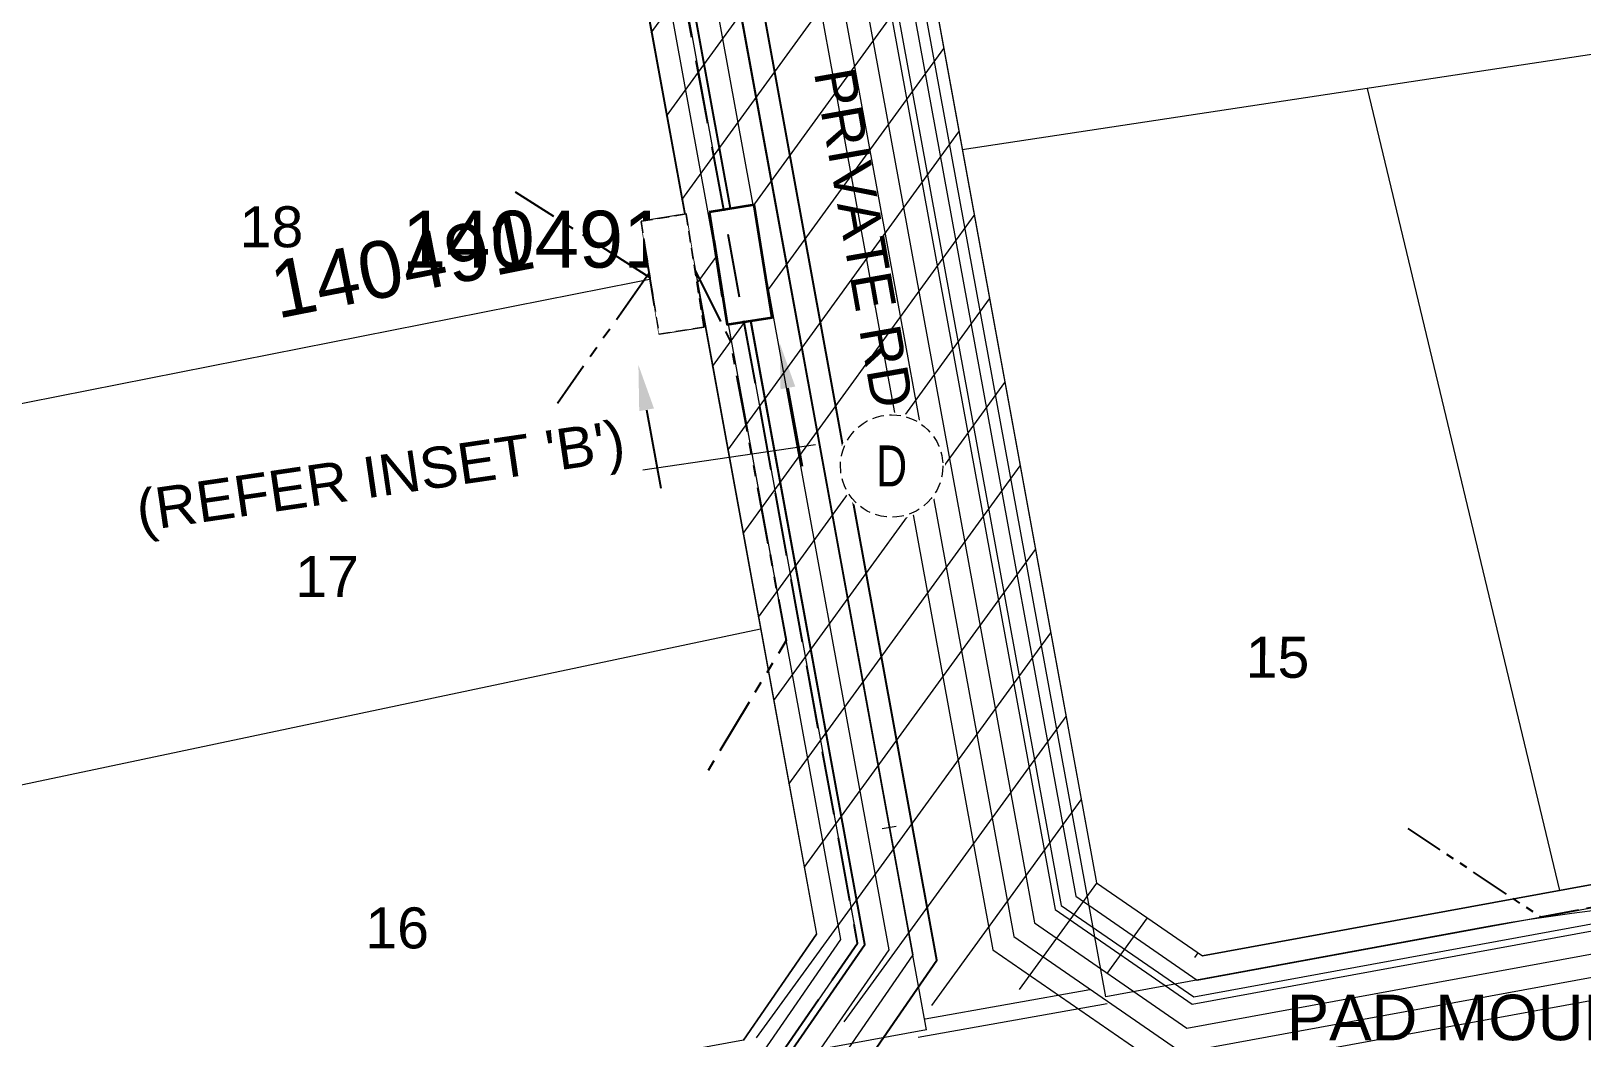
# Model space of a CAD drawing. Header units: metres. Extents: x 0 to 309348, y 0 to 6272736.
# Drawn here: x 308491.5 to 308559.6, y 6272039.9 to 6272084.1 of the extents above; entities that cross this region are included whole.
import ezdxf
from ezdxf import colors
from ezdxf.entities.mleader import LeaderData, LeaderLine
from ezdxf.enums import TextEntityAlignment as Align
from ezdxf.math import Vec2, Vec3

# ---------------------------------------------------------------- set-up
doc = ezdxf.new("R2010")
doc.units = ezdxf.units.M
for name, pattern in [('DASHED', [0.75, 0.5, -0.25]), ('IE Trench LV', [5.5, 4, -1.5]), ('PHANTOMX2', [5, 2.5, -0.5, 0.5, -0.5, 0.5, -0.5])]:
    doc.linetypes.add(name, pattern=pattern)
doc.layers.get('0').update_dxf_attribs({"color": 6})
doc.layers.add('_User Miscellaneous10', color=252, linetype='Continuous', lineweight=13, plot=False, transparency=0.85)
for name, color, linetype, lineweight in [('_User Miscellaneous5', 91, 'Continuous', 13), ('_User Miscellaneous6', 151, 'Continuous', 13), ('_User_HV_Exist', 1, 'Continuous', 35), ('_User_LV_Exist', 5, 'Continuous', 35), ('Cadastre Developer_SP_NEW', 92, 'Continuous', 15), ('Cadastre Easements_SP_NEW', 52, 'DASHED', 15), ('Cadastre Roads_SP_NEW', 214, 'Continuous', 15)]:
    doc.layers.add(name, color=color, linetype=linetype, lineweight=lineweight)
for name, color, linetype in [('Mains_LV_New_T84', 2, 'Cable x'), ('Services_SP_NEW_UG', 2, 'PHANTOMX2'), ('SupportsUG_SP_LV_NEW', 2, 'Continuous'), ('Trench_SP_NEW', 2, 'Continuous')]:
    doc.layers.add(name, color=color, linetype=linetype)
doc.styles.add('COLUMN_LABEL', font='arial.ttf', dxfattribs={"height": 2})
doc.styles.add('RoadName', font='arial.ttf', dxfattribs={"height": 2.5})
doc.styles.get("Standard").update_dxf_attribs({"font": 'arial.ttf'})
doc.linetypes.add('Cable New UG', pattern='A,7,-0.25,["x",Standard,S=2,R=0,X=0.2,Y=-0.8],-2.1', length=9.35)
doc.linetypes.add('Cable x', pattern='A,5,-0.25,["x",Standard,S=2,R=0,X=0,Y=-0.8],-1.5', length=6.75)

# ---------------------------------------------------------------- blocks, each defined once
blk = doc.blocks.new('PILLAR_NEW')
at = {"width": 0.9}
blk.add_attdef('ASSET_NUM', text='', height=2, dxfattribs=at).set_placement((4, 2), align=Align.MIDDLE_LEFT)
for tag, p, flags in [('SUBURB', (-2, 0), 1), ('STREETNAME', (-1.8, 0), 9), ('PARENT', (-1.6, 0), 9), ('NOTES', (-1.4, 0), 9), ('LOCATION', (-1.2, 0), 9), ('LEGEND', (-1, 0), 9), ('USAGE', (-0.8, 0), 9), ('SUPPORT_TYPE', (-0.6, 0), 9), ('STATE', (-0.4, 0), 9), ('OWNED_BY', (-0.2, 0), 9)]:
    blk.add_attdef(tag, p, '', height=0.2, rotation=270, dxfattribs=dict(flags=flags))
blk.add_wipeout([(1, 2.5), (1, -2.5), (-1, -2.5), (-1, 2.5)])
blk.add_lwpolyline([(-1, 2.5), (-1, -1.25), (-1, 1.25), (-1, -2.5), (1, -2.5), (1, 2.5)], close=True)
blk = doc.blocks.new('*U251')
blk.add_wipeout([(-0.014, 2.35), (-0.043, 2.35), (-0.072, 2.349), (-0.101, 2.348), (-0.13, 2.346), (-0.158, 2.345), (-0.187, 2.343), (-0.216, 2.34), (-0.245, 2.337), (-0.273, 2.334), (-0.302, 2.331), (-0.331, 2.327), (-0.359, 2.322), (-0.388, 2.318), (-0.416, 2.313), (-0.444, 2.308), (-0.473, 2.302), (-0.501, 2.296), (-0.529, 2.29), (-0.557, 2.283), (-0.585, 2.276), (-0.613, 2.269), (-0.641, 2.261), (-0.668, 2.253), (-0.696, 2.245), (-0.723, 2.236), (-0.751, 2.227), (-0.778, 2.217), (-0.805, 2.208), (-0.832, 2.198), (-0.859, 2.187), (-0.886, 2.177), (-0.913, 2.166), (-0.939, 2.154), (-0.965, 2.143), (-0.992, 2.13), (-1.018, 2.118), (-1.044, 2.106), (-1.069, 2.093), (-1.095, 2.079), (-1.12, 2.066), (-1.146, 2.052), (-1.171, 2.038), (-1.196, 2.023), (-1.22, 2.008), (-1.245, 1.993), (-1.269, 1.978), (-1.294, 1.962), (-1.318, 1.946), (-1.341, 1.93), (-1.365, 1.913), (-1.388, 1.896), (-1.411, 1.879), (-1.434, 1.861), (-1.457, 1.844), (-1.48, 1.826), (-1.502, 1.807), (-1.524, 1.789), (-1.546, 1.77), (-1.567, 1.751), (-1.589, 1.732), (-1.61, 1.712), (-1.631, 1.692), (-1.651, 1.672), (-1.672, 1.651), (-1.692, 1.631), (-1.712, 1.61), (-1.732, 1.589), (-1.751, 1.567), (-1.77, 1.546), (-1.789, 1.524), (-1.807, 1.502), (-1.826, 1.48), (-1.844, 1.457), (-1.861, 1.434), (-1.879, 1.411), (-1.896, 1.388), (-1.913, 1.365), (-1.93, 1.341), (-1.946, 1.318), (-1.962, 1.294), (-1.978, 1.269), (-1.993, 1.245), (-2.008, 1.22), (-2.023, 1.196), (-2.038, 1.171), (-2.052, 1.146), (-2.066, 1.12), (-2.079, 1.095), (-2.093, 1.069), (-2.106, 1.044), (-2.118, 1.018), (-2.13, 0.992), (-2.143, 0.965), (-2.154, 0.939), (-2.166, 0.913), (-2.177, 0.886), (-2.187, 0.859), (-2.198, 0.832), (-2.208, 0.805), (-2.217, 0.778), (-2.227, 0.751), (-2.236, 0.723), (-2.245, 0.696), (-2.253, 0.668), (-2.261, 0.641), (-2.269, 0.613), (-2.276, 0.585), (-2.283, 0.557), (-2.29, 0.529), (-2.296, 0.501), (-2.302, 0.473), (-2.308, 0.444), (-2.313, 0.416), (-2.318, 0.388), (-2.322, 0.359), (-2.327, 0.331), (-2.331, 0.302), (-2.334, 0.273), (-2.337, 0.245), (-2.34, 0.216), (-2.343, 0.187), (-2.345, 0.158), (-2.346, 0.13), (-2.348, 0.101), (-2.349, 0.072), (-2.35, 0.043), (-2.35, 0.014), (-2.35, -0.014), (-2.35, -0.043), (-2.349, -0.072), (-2.348, -0.101), (-2.346, -0.13), (-2.345, -0.158), (-2.343, -0.187), (-2.34, -0.216), (-2.337, -0.245), (-2.334, -0.273), (-2.331, -0.302), (-2.327, -0.331), (-2.322, -0.359), (-2.318, -0.388), (-2.313, -0.416), (-2.308, -0.444), (-2.302, -0.473), (-2.296, -0.501), (-2.29, -0.529), (-2.283, -0.557), (-2.276, -0.585), (-2.269, -0.613), (-2.261, -0.641), (-2.253, -0.668), (-2.245, -0.696), (-2.236, -0.723), (-2.227, -0.751), (-2.217, -0.778), (-2.208, -0.805), (-2.198, -0.832), (-2.187, -0.859), (-2.177, -0.886), (-2.166, -0.913), (-2.154, -0.939), (-2.143, -0.965), (-2.13, -0.992), (-2.118, -1.018), (-2.106, -1.044), (-2.093, -1.069), (-2.079, -1.095), (-2.066, -1.12), (-2.052, -1.146), (-2.038, -1.171), (-2.023, -1.196), (-2.008, -1.22), (-1.993, -1.245), (-1.978, -1.269), (-1.962, -1.294), (-1.946, -1.318), (-1.93, -1.341), (-1.913, -1.365), (-1.896, -1.388), (-1.879, -1.411), (-1.861, -1.434), (-1.844, -1.457), (-1.826, -1.48), (-1.807, -1.502), (-1.789, -1.524), (-1.77, -1.546), (-1.751, -1.567), (-1.732, -1.589), (-1.712, -1.61), (-1.692, -1.631), (-1.672, -1.651), (-1.651, -1.672), (-1.631, -1.692), (-1.61, -1.712), (-1.589, -1.732), (-1.567, -1.751), (-1.546, -1.77), (-1.524, -1.789), (-1.502, -1.807), (-1.48, -1.826), (-1.457, -1.844), (-1.434, -1.861), (-1.411, -1.879), (-1.388, -1.896), (-1.365, -1.913), (-1.341, -1.93), (-1.318, -1.946), (-1.294, -1.962), (-1.269, -1.978), (-1.245, -1.993), (-1.22, -2.008), (-1.196, -2.023), (-1.171, -2.038), (-1.146, -2.052), (-1.12, -2.066), (-1.095, -2.079), (-1.069, -2.093), (-1.044, -2.106), (-1.018, -2.118), (-0.992, -2.13), (-0.965, -2.143), (-0.939, -2.154), (-0.913, -2.166), (-0.886, -2.177), (-0.859, -2.187), (-0.832, -2.198), (-0.805, -2.208), (-0.778, -2.217), (-0.751, -2.227), (-0.723, -2.236), (-0.696, -2.245), (-0.668, -2.253), (-0.641, -2.261), (-0.613, -2.269), (-0.585, -2.276), (-0.557, -2.283), (-0.529, -2.29), (-0.501, -2.296), (-0.473, -2.302), (-0.444, -2.308), (-0.416, -2.313), (-0.388, -2.318), (-0.359, -2.322), (-0.331, -2.327), (-0.302, -2.331), (-0.273, -2.334), (-0.245, -2.337), (-0.216, -2.34), (-0.187, -2.343), (-0.158, -2.345), (-0.13, -2.346), (-0.101, -2.348), (-0.072, -2.349), (-0.043, -2.35), (-0.014, -2.35), (0.014, -2.35), (0.043, -2.35), (0.072, -2.349), (0.101, -2.348), (0.13, -2.346), (0.158, -2.345), (0.187, -2.343), (0.216, -2.34), (0.245, -2.337), (0.273, -2.334), (0.302, -2.331), (0.331, -2.327), (0.359, -2.322), (0.388, -2.318), (0.416, -2.313), (0.444, -2.308), (0.473, -2.302), (0.501, -2.296), (0.529, -2.29), (0.557, -2.283), (0.585, -2.276), (0.613, -2.269), (0.641, -2.261), (0.668, -2.253), (0.696, -2.245), (0.723, -2.236), (0.751, -2.227), (0.778, -2.217), (0.805, -2.208), (0.832, -2.198), (0.859, -2.187), (0.886, -2.177), (0.913, -2.166), (0.939, -2.154), (0.965, -2.143), (0.992, -2.13), (1.018, -2.118), (1.044, -2.106), (1.069, -2.093), (1.095, -2.079), (1.12, -2.066), (1.146, -2.052), (1.171, -2.038), (1.196, -2.023), (1.22, -2.008), (1.245, -1.993), (1.269, -1.978), (1.294, -1.962), (1.318, -1.946), (1.341, -1.93), (1.365, -1.913), (1.388, -1.896), (1.411, -1.879), (1.434, -1.861), (1.457, -1.844), (1.48, -1.826), (1.502, -1.807), (1.524, -1.789), (1.546, -1.77), (1.567, -1.751), (1.589, -1.732), (1.61, -1.712), (1.631, -1.692), (1.651, -1.672), (1.672, -1.651), (1.692, -1.631), (1.712, -1.61), (1.732, -1.589), (1.751, -1.567), (1.77, -1.546), (1.789, -1.524), (1.807, -1.502), (1.826, -1.48), (1.844, -1.457), (1.861, -1.434), (1.879, -1.411), (1.896, -1.388), (1.913, -1.365), (1.93, -1.341), (1.946, -1.318), (1.962, -1.294), (1.978, -1.269), (1.993, -1.245), (2.008, -1.22), (2.023, -1.196), (2.038, -1.171), (2.052, -1.146), (2.066, -1.12), (2.079, -1.095), (2.093, -1.069), (2.106, -1.044), (2.118, -1.018), (2.13, -0.992), (2.143, -0.965), (2.154, -0.939), (2.166, -0.913), (2.177, -0.886), (2.187, -0.859), (2.198, -0.832), (2.208, -0.805), (2.217, -0.778), (2.227, -0.751), (2.236, -0.723), (2.245, -0.696), (2.253, -0.668), (2.261, -0.641), (2.269, -0.613), (2.276, -0.585), (2.283, -0.557), (2.29, -0.529), (2.296, -0.501), (2.302, -0.473), (2.308, -0.444), (2.313, -0.416), (2.318, -0.388), (2.322, -0.359), (2.327, -0.331), (2.331, -0.302), (2.334, -0.273), (2.337, -0.245), (2.34, -0.216), (2.343, -0.187), (2.345, -0.158), (2.346, -0.13), (2.348, -0.101), (2.349, -0.072), (2.35, -0.043), (2.35, -0.014), (2.35, 0.014), (2.35, 0.043), (2.349, 0.072), (2.348, 0.101), (2.346, 0.13), (2.345, 0.158), (2.343, 0.187), (2.34, 0.216), (2.337, 0.245), (2.334, 0.273), (2.331, 0.302), (2.327, 0.331), (2.322, 0.359), (2.318, 0.388), (2.313, 0.416), (2.308, 0.444), (2.302, 0.473), (2.296, 0.501), (2.29, 0.529), (2.283, 0.557), (2.276, 0.585), (2.269, 0.613), (2.261, 0.641), (2.253, 0.668), (2.245, 0.696), (2.236, 0.723), (2.227, 0.751), (2.217, 0.778), (2.208, 0.805), (2.198, 0.832), (2.187, 0.859), (2.177, 0.886), (2.166, 0.913), (2.154, 0.939), (2.143, 0.965), (2.13, 0.992), (2.118, 1.018), (2.106, 1.044), (2.093, 1.069), (2.079, 1.095), (2.066, 1.12), (2.052, 1.146), (2.038, 1.171), (2.023, 1.196), (2.008, 1.22), (1.993, 1.245), (1.978, 1.269), (1.962, 1.294), (1.946, 1.318), (1.93, 1.341), (1.913, 1.365), (1.896, 1.388), (1.879, 1.411), (1.861, 1.434), (1.844, 1.457), (1.826, 1.48), (1.807, 1.502), (1.789, 1.524), (1.77, 1.546), (1.751, 1.567), (1.732, 1.589), (1.712, 1.61), (1.692, 1.631), (1.672, 1.651), (1.651, 1.672), (1.631, 1.692), (1.61, 1.712), (1.589, 1.732), (1.567, 1.751), (1.546, 1.77), (1.524, 1.789), (1.502, 1.807), (1.48, 1.826), (1.457, 1.844), (1.434, 1.861), (1.411, 1.879), (1.388, 1.896), (1.365, 1.913), (1.341, 1.93), (1.318, 1.946), (1.294, 1.962), (1.269, 1.978), (1.245, 1.993), (1.22, 2.008), (1.196, 2.023), (1.171, 2.038), (1.146, 2.052), (1.12, 2.066), (1.095, 2.079), (1.069, 2.093), (1.044, 2.106), (1.018, 2.118), (0.992, 2.13), (0.965, 2.143), (0.939, 2.154), (0.913, 2.166), (0.886, 2.177), (0.859, 2.187), (0.832, 2.198), (0.805, 2.208), (0.778, 2.217), (0.751, 2.227), (0.723, 2.236), (0.696, 2.245), (0.668, 2.253), (0.641, 2.261), (0.613, 2.269), (0.585, 2.276), (0.557, 2.283), (0.529, 2.29), (0.501, 2.296), (0.473, 2.302), (0.444, 2.308), (0.416, 2.313), (0.388, 2.318), (0.359, 2.322), (0.331, 2.327), (0.302, 2.331), (0.273, 2.334), (0.245, 2.337), (0.216, 2.34), (0.187, 2.343), (0.158, 2.345), (0.13, 2.346), (0.101, 2.348), (0.072, 2.349), (0.043, 2.35), (0.014, 2.35)])
blk.add_circle((0, 0), 2.25)
at = {"width": 0.9}
blk.add_attdef('CODE', text='', height=1.8, dxfattribs=at).set_placement((0, 0), align=Align.MIDDLE_CENTER)
at = {"flags": 1}
blk.add_attdef('Z', (0, 0), '', height=0.2, dxfattribs=at)

msp = doc.modelspace()

# ---------------------------------------------------------------- linework, layer by layer
at = {"layer": '_User Miscellaneous10', "ltscale": 0.5, "flags": 128}
for points in [[(308554.30633, 6272181.261), (308556.72867, 6272178.06244), (308572.14825, 6272191.61171), (308517.25693, 6272263.86591), (308501.30942, 6272251.76178), (308544.34264, 6272194.41791), (308531.58681, 6272184.75887), (308524.86472, 6272179.63317, 0.08227282), (308519.6483, 6272173.55654, 0.08842709), (308516.54851, 6272165.53609), (308512.28017, 6272138.74933), (308511.37091, 6272132.71941, 0.05948927), (308511.47537, 6272123.8281), (308525.95775, 6272044.46539), (308522.74385, 6272039.80882), (308463.01045, 6272028.84718)], [(308555.10352, 6272181.86473), (308556.87653, 6272179.52358), (308570.78867, 6272191.74826), (308517.06532, 6272262.46505), (308502.70622, 6272251.56652), (308545.74011, 6272194.22175), (308532.19183, 6272183.96265), (308525.48946, 6272178.852, 0.08203014), (308520.50332, 6272173.03795, 0.08824463), (308517.53332, 6272165.36157), (308513.26837, 6272138.59609), (308512.36292, 6272132.5915, 0.05917352), (308512.46364, 6272123.9829), (308527.01578, 6272044.23788), (308523.33164, 6272038.89999), (308463.19094, 6272027.86361)], [(308555.90071, 6272182.46846), (308557.02439, 6272180.98471), (308569.4291, 6272191.8848), (308516.8737, 6272261.06419), (308504.10301, 6272251.37127), (308547.13757, 6272194.0256), (308532.79685, 6272183.16644), (308526.11461, 6272178.07114, 0.08177148), (308521.35835, 6272172.51937, 0.08805016), (308518.51806, 6272165.18669), (308514.25657, 6272138.44286), (308513.35499, 6272132.46388, 0.05884453), (308513.45197, 6272124.13735), (308528.07381, 6272044.01037), (308523.91944, 6272037.99115), (308463.37144, 6272026.88003)], [(308556.6979, 6272183.07219), (308557.17225, 6272182.44585), (308568.06952, 6272192.02135), (308516.68209, 6272259.66334), (308505.4998, 6272251.17601), (308548.53504, 6272193.82945), (308533.40186, 6272182.37022), (308526.74017, 6272177.29059, 0.08149498), (308522.21337, 6272172.00078, 0.08784227), (308519.50275, 6272165.0114), (308515.24477, 6272138.28962), (308514.34709, 6272132.33657, 0.05850134), (308514.44036, 6272124.29146), (308529.13184, 6272043.78286), (308524.50723, 6272037.08232), (308463.55193, 6272025.89646)], [(308557.28847, 6272183.87918), (308566.70995, 6272192.15789), (308516.49047, 6272258.26248), (308506.8966, 6272250.98076), (308549.9325, 6272193.6333), (308534.00688, 6272181.57401), (308527.36619, 6272176.51039, 0.08119849), (308523.0684, 6272171.48219, 0.08761936), (308520.48737, 6272164.8357), (308516.23296, 6272138.13639), (308515.33925, 6272132.20957, 0.05814291), (308515.42882, 6272124.44519), (308530.18987, 6272043.55536), (308525.09502, 6272036.17349), (308463.73243, 6272024.91288)], [(308556.62839, 6272184.63038), (308565.35037, 6272192.29444), (308516.29885, 6272256.86163), (308508.29339, 6272250.7855), (308551.32997, 6272193.43715), (308534.6119, 6272180.77779), (308527.99269, 6272175.73056, 0.0808795), (308523.92342, 6272170.96361, 0.08737952), (308521.47191, 6272164.65954), (308517.22116, 6272137.98315), (308516.33145, 6272132.08291, 0.05776808), (308516.41735, 6272124.59853), (308531.2479, 6272043.32785), (308525.68281, 6272035.26465), (308463.91292, 6272023.9293)]]:
    msp.add_lwpolyline(points, format="xyb", dxfattribs=at)
at = {"layer": '_User Miscellaneous10', "color": 4, "ltscale": 0.5, "flags": 128}
msp.add_lwpolyline([(308555.66156, 6272182.28734), (308556.98003, 6272180.54637), (308569.83697, 6272191.84384), (308516.93119, 6272261.48445), (308503.68397, 6272251.42984), (308546.71833, 6272194.08445), (308532.61534, 6272183.4053), (308525.92702, 6272178.30536, 0.08185086), (308521.10184, 6272172.67494, 0.08810984), (308518.22265, 6272165.23919), (308513.96011, 6272138.48883), (308513.05736, 6272132.50213, 0.05894467), (308513.15546, 6272124.09105), (308527.7564, 6272044.07863), (308523.7431, 6272038.2638), (308463.31729, 6272027.1751)], format="xyb", dxfattribs=at)
at = {"layer": '_User Miscellaneous10', "ltscale": 6, "flags": 128}
for points in [[(308554.99102, 6272186.2139), (308547.33551, 6272187.27219), (308535.74485, 6272178.49949), (308530.33684, 6272174.40628, 0.05333076), (308527.7019, 6272171.92959), (308525.92206, 6272169.50055), (308524.14425, 6272165.2568), (308523.05314, 6272158.77089), (308518.99399, 6272133.20624), (308518.6403, 6272128.3492), (308519.10857, 6272123.51609), (308533.7073, 6272043.78341), (308541.77198, 6272038.21731), (308581.96479, 6272045.59292)], [(308557.30427, 6272185.38647), (308551.61406, 6272186.68073), (308537.55536, 6272176.10741), (308532.14735, 6272172.0142, 0.05135078), (308530.04979, 6272170.05816), (308528.55186, 6272168.01385), (308527.04518, 6272164.41732), (308526.01386, 6272158.28681), (308521.97683, 6272132.86145), (308521.65087, 6272128.38518), (308522.08236, 6272123.93163), (308536.43438, 6272045.54639), (308542.45307, 6272041.39239), (308581.42331, 6272048.54365)], [(308554.85408, 6272185.22332), (308547.60881, 6272186.2249), (308536.34836, 6272177.70213), (308530.94035, 6272173.60892, 0.05273302), (308528.48529, 6272171.30683), (308526.79866, 6272169.00498), (308525.11123, 6272164.97698), (308524.04005, 6272158.60953), (308519.98827, 6272133.09131), (308519.64382, 6272128.3612), (308520.09984, 6272123.6546), (308534.61632, 6272044.37107), (308541.99901, 6272039.27567), (308581.78429, 6272046.57649)], [(308554.71715, 6272184.23274), (308547.8821, 6272185.17762), (308536.95186, 6272176.90477), (308531.54385, 6272172.81156, 0.05207647), (308529.26795, 6272170.68305), (308527.67526, 6272168.50941), (308526.07821, 6272164.69715), (308525.02695, 6272158.44817), (308520.98255, 6272132.97638), (308520.64735, 6272128.37319), (308521.0911, 6272123.79312), (308535.52535, 6272044.95873), (308542.22604, 6272040.33403), (308581.6038, 6272047.56007)], [(308554.44327, 6272182.25158), (308548.42868, 6272183.08304), (308538.15887, 6272175.31005), (308532.75086, 6272171.21684, 0.0505429), (308530.83072, 6272169.43204), (308529.42846, 6272167.51828), (308528.01216, 6272164.13749), (308527.00077, 6272158.12545), (308522.97111, 6272132.74653), (308522.65439, 6272128.39717), (308523.07362, 6272124.07015), (308537.3434, 6272046.13404), (308542.6801, 6272042.45075), (308581.24282, 6272049.52722)], [(308554.30633, 6272181.261), (308548.70198, 6272182.03575), (308538.76237, 6272174.51269), (308533.35436, 6272170.41948, 0.04963605), (308531.61065, 6272168.80454), (308530.30506, 6272167.02272), (308528.97914, 6272163.85766), (308527.98767, 6272157.96409), (308523.96539, 6272132.6316), (308523.65791, 6272128.40916), (308524.06488, 6272124.20867), (308538.25243, 6272046.7217), (308542.90714, 6272043.50911), (308581.06233, 6272050.5108)]]:
    msp.add_lwpolyline(points, format="xyb", dxfattribs=at)
at = {"layer": '_User Miscellaneous10', "color": 4, "ltscale": 6, "flags": 128}
msp.add_lwpolyline([(308554.53913, 6272182.94499), (308548.23738, 6272183.81614), (308537.73642, 6272175.8682), (308532.26112, 6272171.72407), (308530.3358, 6272169.94093), (308528.81484, 6272167.86518), (308527.33528, 6272164.33337), (308526.30993, 6272158.2384), (308522.27511, 6272132.82698), (308521.95192, 6272128.38877), (308522.37974, 6272123.97319), (308536.70708, 6272045.72268), (308542.52118, 6272041.7099), (308594.38452, 6272051.22711)], dxfattribs=at)
at = {"layer": '_User Miscellaneous5'}
msp.add_line((308518.32721, 6272064.86712), (308525.91583, 6272065.96772), dxfattribs=at)
at = {"layer": 'Cadastre Developer_SP_NEW'}
for p, q in [((308524.06488, 6272124.20867), (308538.25243, 6272046.7217)), ((308511.76927, 6272121.95749), (308525.95775, 6272044.46539)), ((308574.14102, 6272085.2445), (308532.35856, 6272078.91178)), ((308558.60452, 6272046.3898), (308550.15531, 6272081.60913)), ((308520.62082, 6272073.61367), (308462.43007, 6272062.11622)), ((308462.74768, 6272045.05964), (308523.50245, 6272057.8753)), ((308542.90714, 6272043.50911), (308582.78705, 6272050.82762)), ((308582.78678, 6272050.82725), (308542.90773, 6272043.50908)), ((308538.25243, 6272046.7217), (308542.90714, 6272043.50911)), ((308522.74385, 6272039.80882), (308525.95775, 6272044.46539))]:
    msp.add_line(p, q, dxfattribs=at)
at = {"layer": 'Cadastre Roads_SP_NEW'}
msp.add_line((308528.84231, 6272049.10083), (308529.45966, 6272049.21464), dxfattribs=at)
for points in [[(308530.79221, 6272040.26982), (308515.70352, 6272122.67849, -0.08484152), (308515.57019, 6272133.96522), (308520.34968, 6272164.06657, -0.19373123), (308528.22422, 6272177.19774), (308548.75257, 6272192.73518)], [(308555.4611, 6272044.79679), (308538.66082, 6272041.71379), (308523.57271, 6272124.11931, -0.08484152), (308523.47122, 6272132.7107), (308528.2507, 6272162.81205, -0.19373123), (308533.05225, 6272170.81886), (308556.77185, 6272188.77168)], [(308530.79221, 6272040.26982), (308481.774, 6272031.27453, 0.1417208), (308473.57021, 6272027.17869, 0.1417208)]]:
    msp.add_lwpolyline(points, format="xyb", dxfattribs=at)
for points in [[(308530.72804, 6272040.74208), (308537.96306, 6272042.04357)], [(308538.71806, 6272041.40562), (308530.41595, 6272039.93566)]]:
    msp.add_lwpolyline(points, dxfattribs=at)
msp.add_arc((308568.79421, 6271972.14045), 73.86959, 77.4340814, 100.3985383, dxfattribs=at)
at = {"layer": 'Mains_LV_New_T84', "color": 1, "linetype": 'Cable New UG', "ltscale": 0.7, "flags": 128}
msp.add_lwpolyline([(308556.53069, 6272006.03742), (308554.87005, 6272004.92281), (308552.65763, 6272008.25526), (308567.65365, 6272018.21113), (308569.86049, 6272014.88708), (308578.19161, 6272020.41812), (308581.52406, 6272022.63053), (308581.52406, 6272022.63053), (308581.52406, 6272022.63053), (308581.52406, 6272022.63053), (308582.53748, 6272023.15115, -0.13690426), (308581.20679, 6272037.33837), (308581.20679, 6272037.33837), (308581.20679, 6272037.33837, 0.09212942), (308556.81517, 6272037.41928), (308552.09063, 6272036.55229), (308552.09063, 6272036.55229), (308540.07712, 6272034.3477), (308532.94534, 6272033.03895), (308532.28707, 6272032.91815), (308526.62359, 6272033.65807), (308525.68281, 6272035.26465), (308525.68281, 6272035.26465), (308531.2479, 6272043.32785), (308523.05934, 6272088.20075), (308528.1405, 6272090.8444), (308529.04942, 6272085.88022), (308531.04875, 6272086.06542), (308530.67894, 6272088.08519)], format="xyb", dxfattribs=at)
at = {"layer": 'Services_SP_NEW_UG', "ltscale": 0.7, "flags": 128}
msp.add_lwpolyline([(308576.30777, 6272049.63829), (308573.61474, 6272048.1639), (308557.76187, 6272045.21834), (308551.94132, 6272049.10694)], dxfattribs=at)

# ---------------------------------------------------------------- texts
at = {"layer": '_User Miscellaneous5', "insert": (308495.96946, 6272063.9321), "char_height": 1.8, "attachment_point": 1, "rotation": 8.3094964, "style": 'COLUMN_LABEL'}
msp.add_mtext_dynamic_manual_height_columns("(REFER INSET 'B')", width=24.0212545, gutter_width=10, heights=[0], dxfattribs=at)
at = {"layer": '_User_HV_Exist', "ltscale": 0.75, "insert": (308540.60958, 6272041.80893), "char_height": 2, "attachment_point": 1}
msp.add_mtext_dynamic_manual_height_columns('\\pi4.4462;{\\L  PAD MOUNTED \\P\\pi2.4019;SUBSTATION \\C0;34864}', width=30.9415196, gutter_width=12.5, heights=[0], dxfattribs=at)
at = {"layer": 'Cadastre Developer_SP_NEW'}
for s, p in [('18', (308500.61979, 6272074.6381)), ('17', (308503.06461, 6272059.2769)), ('15', (308544.80523, 6272055.72954)), ('16', (308506.13957, 6272043.84464))]:
    msp.add_text(s, height=1.8, rotation=359.93, dxfattribs=at).set_placement(p)

# ---------------------------------------------------------------- leaders
at = {"layer": '_User Miscellaneous5'}
ml = msp.add_multileader_mtext('Standard', dxfattribs=at)
ml.set_content('', color=256)
ml.set_leader_properties()
ml.build(insert=Vec2(0, 0))
ml.multileader.update_dxf_attribs({"has_dogleg": 0, "text_left_attachment_type": 2, "text_right_attachment_type": 2, "dogleg_length": 0.01, "arrow_head_size": 2})
ctx = ml.context
ctx.base_point, ctx.char_height, ctx.arrow_head_size, ctx.landing_gap_size, ctx.plane_origin, ctx.plane_x_axis, ctx.plane_y_axis = Vec3(308525.32873, 6272065.01355), 3, 2, 0.001, Vec3(308524.65799, 6272035.27301), Vec3(0.24493327, 0.96953994, 0), Vec3(-0.96953994, 0.24493327, 0)
ctx.left_attachment, ctx.right_attachment, ctx.text_align_type = 2, 2, 2
notes = []
notes.append((ctx, [(1, (1, 1, 0), (308525.33167, 6272065.02518), (-0.24493327, -0.96953994, 0), 0.01, [(0, [(308524.33968, 6272070.4261)], 0, [])])]))
ctx.mtext.insert, ctx.mtext.text_direction, ctx.mtext.rotation, ctx.mtext.alignment, ctx.mtext.flow_direction = Vec3(308523.87466, 6272065.38192), Vec3(0.24493327, 0.96953994, 0), 1.32334546, 3, 5
ml = msp.add_multileader_mtext('Standard', dxfattribs=at)
ml.set_content('', color=256)
ml.set_leader_properties()
ml.build(insert=Vec2(0, 0))
ml.multileader.update_dxf_attribs({"has_dogleg": 0, "text_left_attachment_type": 2, "text_right_attachment_type": 2, "dogleg_length": 0.01, "arrow_head_size": 2})
ctx = ml.context
ctx.base_point, ctx.char_height, ctx.arrow_head_size, ctx.landing_gap_size, ctx.plane_origin, ctx.plane_x_axis, ctx.plane_y_axis = Vec3(308519.12627, 6272064.05369), 3, 2, 0.001, Vec3(308530.28547, 6272036.47794), Vec3(-0.57240102, 0.81997382, 0), Vec3(-0.81997382, -0.57240102, 0)
ctx.left_attachment, ctx.right_attachment, ctx.text_align_type = 2, 2, 2
notes.append((ctx, [(1, (1, 1, 0), (308519.1194, 6272064.06353), (0.57240102, -0.81997382, 0), 0.01, [(0, [(308518.1345, 6272069.46574)], 0, [])])]))
ctx.mtext.insert, ctx.mtext.text_direction, ctx.mtext.rotation, ctx.mtext.alignment, ctx.mtext.flow_direction = Vec3(308517.89574, 6272063.1959), Vec3(-0.57240102, 0.81997382, 0), 2.18022737, 3, 5
for ctx, leaders in notes:
    for number, flags, end, landing, length, lines in leaders:
        leader = LeaderData()
        leader.index, (leader.has_last_leader_line, leader.has_dogleg_vector, leader.attachment_direction) = number, flags
        leader.last_leader_point, leader.dogleg_vector, leader.dogleg_length = Vec3(end), Vec3(landing), length
        for number, points, colour, breaks in lines:
            line = LeaderLine()
            line.index, line.vertices, line.color, line.breaks = number, Vec3.list(points), colors.encode_raw_color(colour), breaks
            leader.lines.append(line)
        ctx.leaders.append(leader)

# ---------------------------------------------------------------- next in the draw order: block references
at = {"layer": 'SupportsUG_SP_LV_NEW'}
ref = msp.add_blockref('PILLAR_NEW', (308519.63327, 6272073.45635), dxfattribs=dict(at, rotation=9.051054897086189))
ref.add_attrib('ASSET_NUM', '140491', dxfattribs={"layer": '0', "height": 2.5, "rotation": 11.1766584}).set_placement((308502.03524, 6272072.72053), align=Align.MIDDLE_LEFT)

# ---------------------------------------------------------------- next in the draw order: hatches: boundary and pattern name
at = {"layer": 'Cadastre Easements_SP_NEW', "ltscale": 0.7, "transparency": 33554551}
h = msp.add_hatch(dxfattribs=at)
h.set_pattern_fill('ANSI31', color=21, scale=0.85, angle=189)
h.paths.add_polyline_path([(308522.74385, 6272039.80882), (308542.90773, 6272043.50908), (308538.25243, 6272046.7217), (308524.06488, 6272124.20867), (308523.8614, 6272126.30891), (308523.87572, 6272128.40767), (308523.78325, 6272131.22959), (308528.74487, 6272162.73295), (308529.16035, 6272164.48661), (308530.30506, 6272167.02272), (308530.95785, 6272167.91363), (308532.44243, 6272169.65529), (308535.21485, 6272171.82764), (308548.70198, 6272182.03575), (308554.30633, 6272181.261), (308544.34325, 6272194.41836), (308526.00707, 6272180.53367), (308524.00395, 6272178.87727), (308522.50299, 6272177.37019), (308521.20773, 6272175.82879), (308519.83116, 6272173.85325), (308518.37172, 6272171.16201), (308517.74379, 6272169.68337), (308516.81409, 6272166.7377), (308516.34984, 6272164.39728), (308514.16253, 6272150.61303), (308511.97522, 6272136.82877), (308511.37091, 6272132.71941), (308511.16346, 6272129.45498), (308511.22206, 6272126.48779), (308511.25883, 6272124.62575), (308525.95775, 6272044.46539)])

# ---------------------------------------------------------------- next in the draw order: linework, layer by layer
at = {"layer": 'Mains_LV_New_T84', "color": 6, "ltscale": 0.7, "flags": 128}
msp.add_lwpolyline([(308514.50358, 6272118.35655), (308522.62514, 6272073.86883)], dxfattribs=at)
at = {"layer": 'Mains_LV_New_T84', "color": 6, "ltscale": 0.7, "transparency": 33554687, "flags": 128}
msp.add_lwpolyline([(308522.71257, 6272029.12775), (308521.17836, 6272037.48814), (308523.91944, 6272037.99115), (308528.07381, 6272044.01037), (308522.62514, 6272073.86883)], dxfattribs=at)
at = {"layer": 'Services_SP_NEW_UG', "flags": 128}
for points in [[(308518.64572, 6272073.29904), (308512.74007, 6272077.05713)], [(308518.60653, 6272073.49739), (308514.57392, 6272067.77568)], [(308520.62082, 6272073.61367), (308522.16323, 6272070.53332), (308524.62125, 6272057.35978), (308521.01411, 6272051.36074)]]:
    msp.add_lwpolyline(points, dxfattribs=at)

# ---------------------------------------------------------------- next in the draw order: block references
at = {"layer": '_User_LV_Exist'}
ref = msp.add_blockref('PILLAR_NEW', (308522.62514, 6272073.86883), dxfattribs=dict(at, rotation=9.051054897086189))
ref.add_attrib('ASSET_NUM', '140491', dxfattribs={"layer": '0', "height": 2.5}).set_placement((308507.75226, 6272074.9891), align=Align.MIDDLE_LEFT)
at = {"layer": 'Cadastre Easements_SP_NEW', "linetype": 'Continuous'}
ref = msp.add_blockref('*U251', (308529.25639, 6272065.02953), dxfattribs=at)
ref.add_attrib('X', 'D', dxfattribs={"layer": '0', "height": 1.8, "width": 0.75}).set_placement((308529.25639, 6272065.02953), align=Align.MIDDLE_CENTER)

# ---------------------------------------------------------------- next in the draw order: linework, layer by layer
at = {"layer": '_User Miscellaneous6', "transparency": 33554559}
msp.add_line((308527.97423, 6272102.85729), (308536.9778, 6272053.68322), dxfattribs=at)
at = {"layer": 'Trench_SP_NEW', "linetype": 'IE Trench LV', "ltscale": 0.7, "flags": 128}
for points in [[(308521.87989, 6272076.28163), (308513.56683, 6272121.06719)], [(308521.18293, 6272037.79399), (308523.7431, 6272038.2638), (308527.7564, 6272044.07863), (308521.87989, 6272076.28163)]]:
    msp.add_lwpolyline(points, dxfattribs=at)

# ---------------------------------------------------------------- next in the draw order: texts
at = {"layer": '_User_LV_Exist', "color": 6, "ltscale": 0.7, "insert": (308527.61036, 6272082.635), "char_height": 1.8, "width": 16.1387643, "attachment_point": 1, "rotation": 279.9903824, "style": 'RoadName'}
msp.add_mtext('{\\C256;PRIVATE RD}', dxfattribs=at)

# ---------------------------------------------------------------- next in the draw order: block references
at = {"layer": 'Cadastre Easements_SP_NEW'}
ref = msp.add_blockref('PILLAR_NEW', (308519.63327, 6272073.45635), dxfattribs=dict(at, rotation=9.051054897086189))
ref.add_attrib('ASSET_NUM', '140491', dxfattribs={"layer": '0', "height": 2.5, "rotation": 11.1766584}).set_placement((308502.03524, 6272072.72053), align=Align.MIDDLE_LEFT)

doc.saveas('drawing.dxf')
